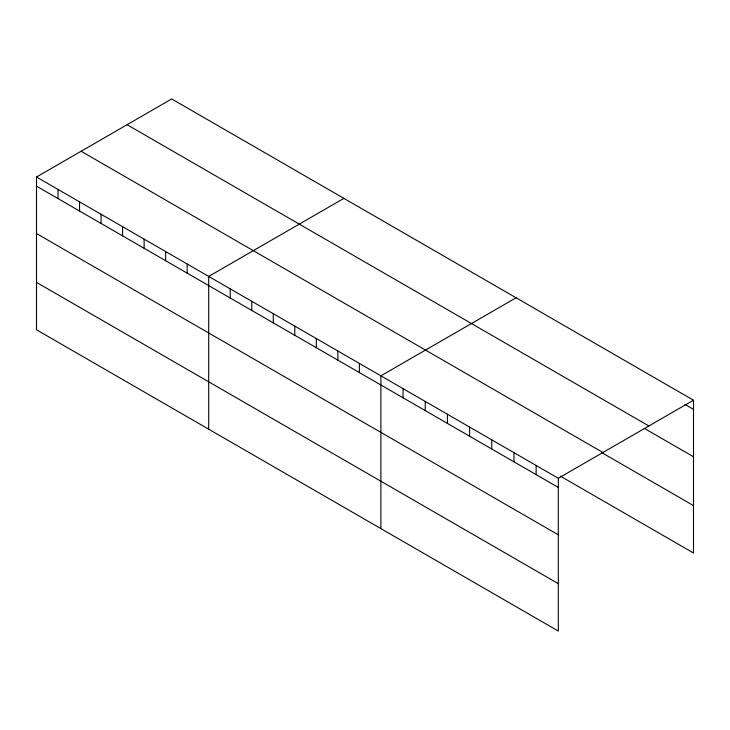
<?xml version="1.0" encoding="UTF-8"?>
<svg xmlns="http://www.w3.org/2000/svg" width="730" height="730" viewBox="0 0 730 730"><rect width="100%" height="100%" fill="white"/><g stroke="black" fill="none" stroke-linecap="round" stroke-linejoin="round"><path stroke-width="1.09" d="M558.304 534.816L558.304 478.269L36.5 177.007L36.5 329.787L558.304 631.048L558.304 534.816L36.5 233.554M560.439 476.17L693.5 552.993L693.5 400.213L171.696 98.951L36.5 177.007M343.894 198.368L208.698 276.424L208.698 429.204M516.083 297.785L380.887 375.84L380.887 528.62M558.304 478.269L693.5 400.213M684.822 404.356L693.5 409.366M127.084 124.711L648.888 425.973M644.325 428.373L693.5 456.761M81.112 151.247L602.916 452.509M601.903 452.709L693.5 505.598M36.5 186.159L558.304 487.421M36.5 282.391L558.304 583.653M536.13 465.466L536.13 474.619M513.947 452.664L513.947 461.816M491.774 439.862L491.774 449.005M469.6 427.059L469.6 436.202M447.417 414.248L447.417 423.4M425.243 401.445L425.243 410.598M403.07 388.643L403.07 397.795M359.37 363.412L359.37 372.565M337.844 350.984L337.844 360.136M316.318 338.556L316.318 347.708M294.792 326.137L294.792 335.28M273.266 313.708L273.266 322.852M251.74 301.28L251.74 310.433M230.224 288.852L230.224 298.004M187.172 263.995L187.172 273.148M165.646 251.567L165.646 260.72M144.12 239.148L144.12 248.291M122.594 226.72L122.594 235.863M101.078 214.291L101.078 223.444M79.552 201.863L79.552 211.016M58.026 189.435L58.026 198.587"/></g></svg>
